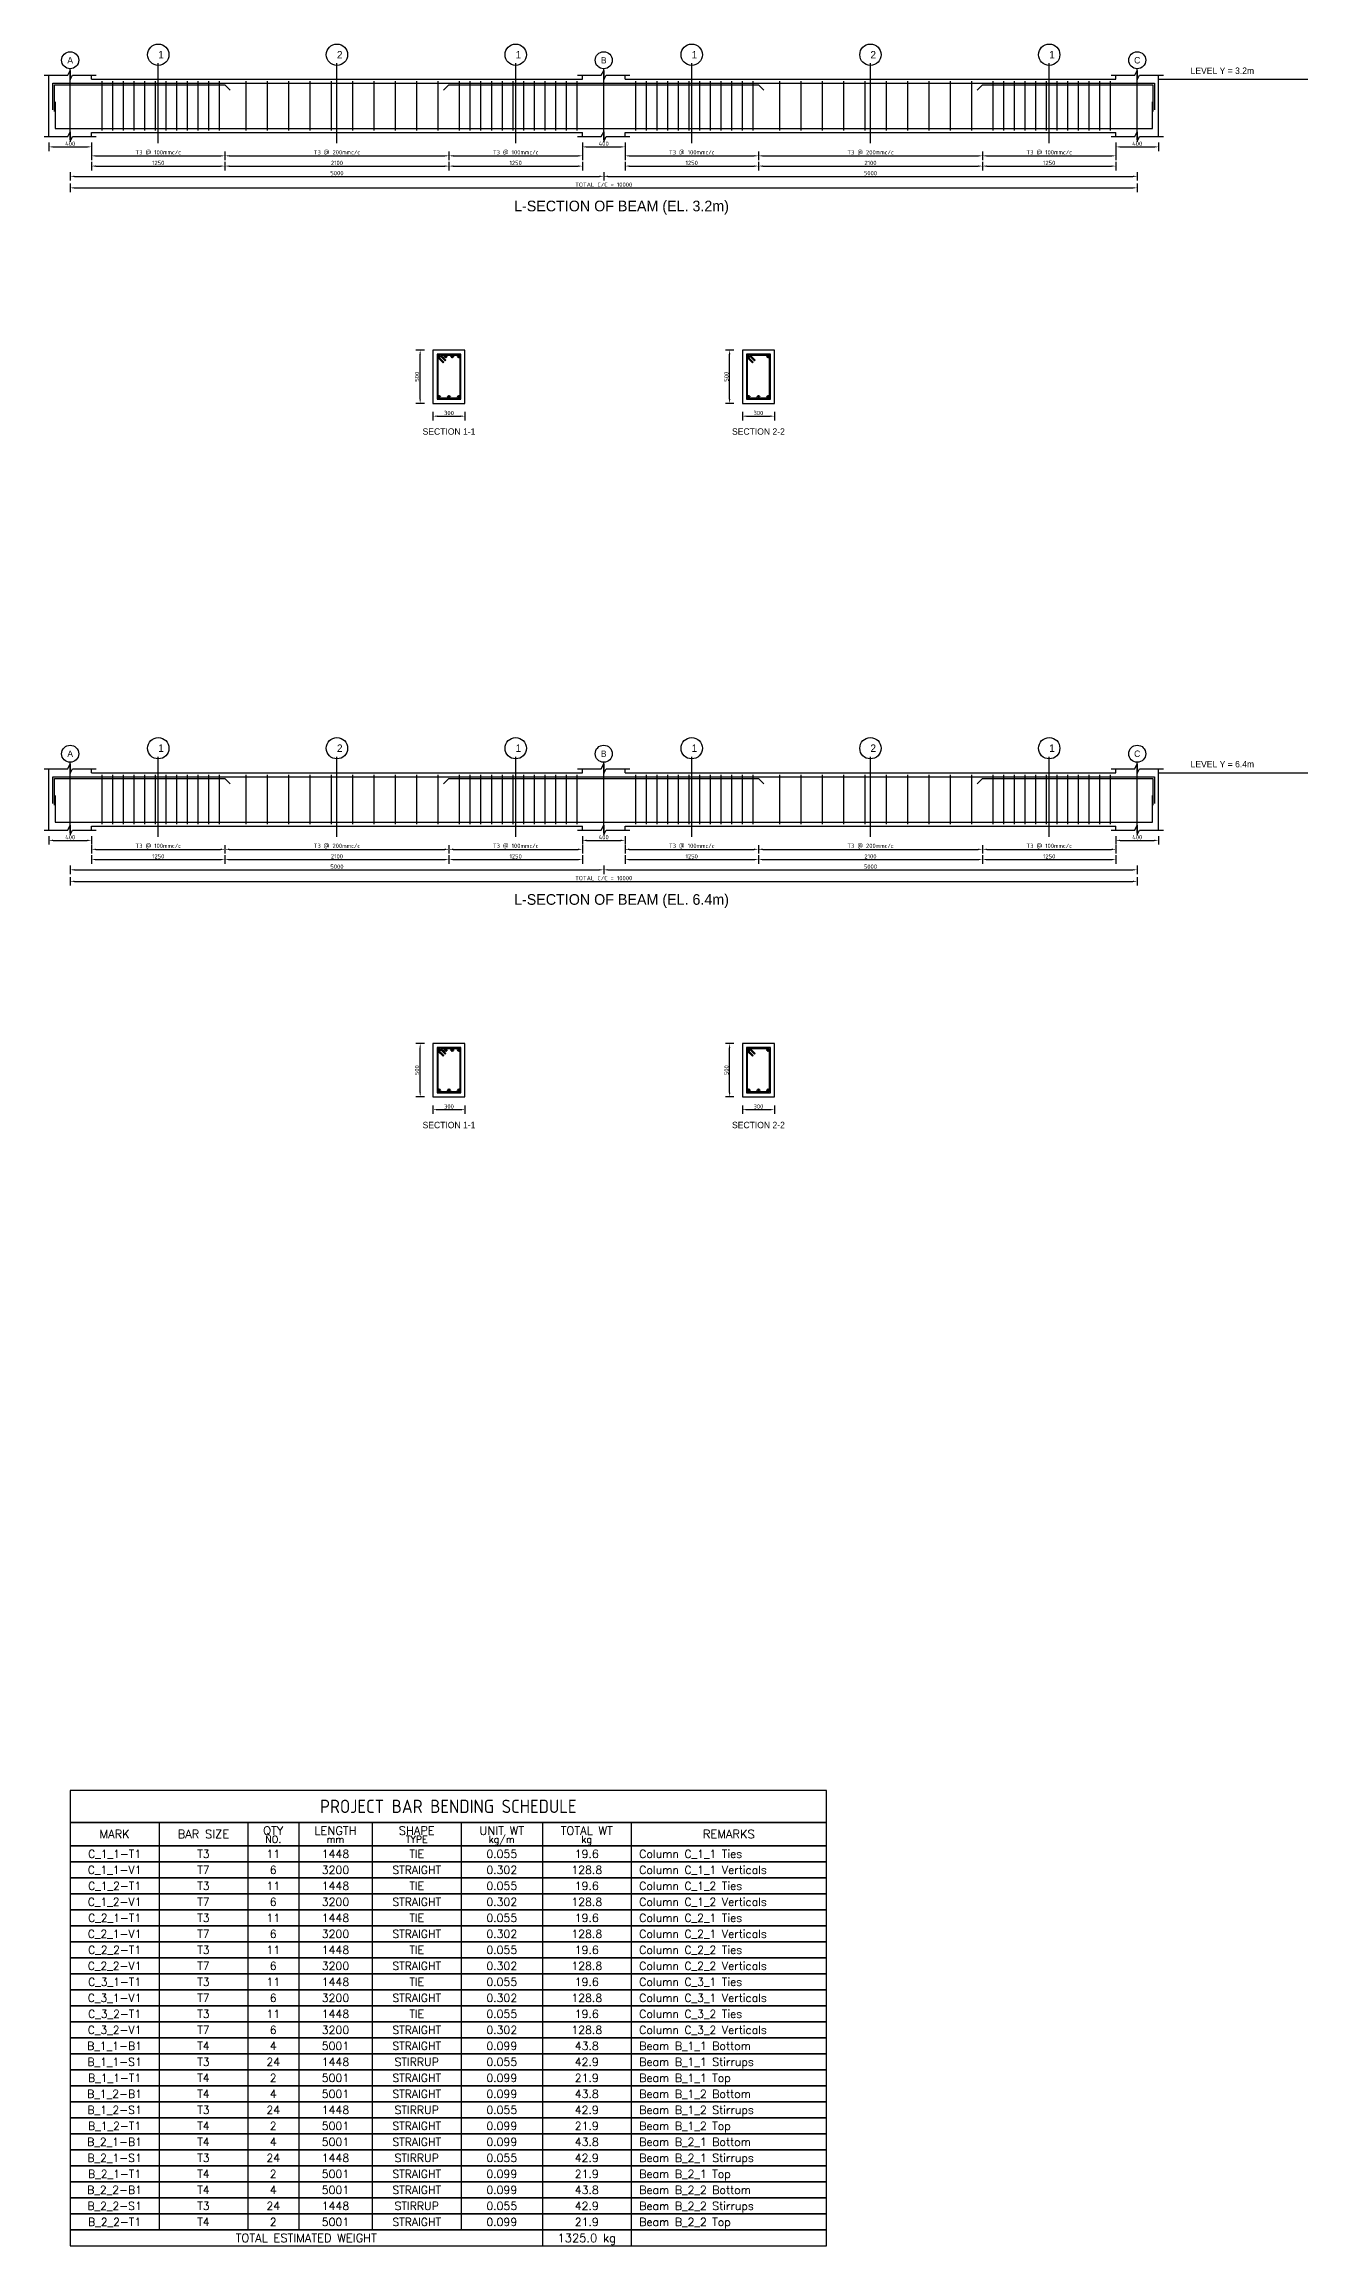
# Model space of a CAD drawing. Header units: metres. Extents: x -2840 to 24431, y -53356 to 1700.
# Drawn here: x -245 to 11600, y -53356 to -32717 of the extents above; entities that cross this region are included whole.
import ezdxf
from ezdxf.enums import TextEntityAlignment as Align

# ---------------------------------------------------------------- set-up
doc = ezdxf.new("R2010")
doc.units = ezdxf.units.M
for name, color, linetype in [('BEAM', 7, 'Continuous'), ('BREAK_LINE', 7, 'Continuous'), ('CEN', 132, 'Continuous'), ('COLUMN', 7, 'Continuous'), ('DIM_LINEAR', 3, 'Continuous'), ('REBAR', 2, 'Continuous'), ('SCHEDULE', 7, 'Continuous'), ('STIRRUP', 135, 'Continuous'), ('TEXT', 151, 'Continuous')]:
    doc.layers.add(name, color=color, linetype=linetype)
doc.layers.add('Rebar_hatch', color=2, linetype='Continuous', lineweight=50)
doc.styles.add('Dimension', font='isocp')
doc.styles.add('Schedule', font='romans')
doc.styles.add('Title', font='isocp')
doc.dimstyles.new('Linear', dxfattribs={"dimtxt": 40, "dimasz": 40, "dimexe": 40, "dimexo": 40, "dimgap": 10, "dimtad": 1, "dimdsep": 46, "dimtxsty": 'Dimension', "dimcen": 2.5, "dimclrd": 132, "dimclre": 132, "dimclrt": 151, "dimazin": 3, "dimtfac": 1, "dimtmove": 0, "dimatfit": 3, "dimfxl": 40, "dimfxlon": 1})

msp = doc.modelspace()

# ---------------------------------------------------------------- linework, layer by layer
at = {"layer": 'BEAM'}
for p, q in [((200, -33047), (4800, -33047)), ((5200, -33047), (9800, -33047)), ((200, -33547), (4800, -33547)), ((5200, -33547), (9800, -33547)), ((200, -39547), (4800, -39547)), ((5200, -39547), (9800, -39547)), ((200, -40047), (4800, -40047)), ((5200, -40047), (9800, -40047))]:
    msp.add_line(p, q, dxfattribs=at)
for points in [[(3400, -36085), (3700, -36085), (3700, -35585), (3400, -35585), (3400, -36085)], [(6300, -36085), (6600, -36085), (6600, -35585), (6300, -35585), (6300, -36085)], [(3400, -42585), (3700, -42585), (3700, -42085), (3400, -42085), (3400, -42585)], [(6300, -42585), (6600, -42585), (6600, -42085), (6300, -42085), (6300, -42585)]]:
    msp.add_lwpolyline(points, close=True, dxfattribs=at)
at = {"layer": 'BREAK_LINE'}
for points in [[(-245, -33009), (-22.5, -33009), (0, -32964), (0, -33054), (22.5, -33009), (245, -33009)], [(4755, -33009), (4977.5, -33009), (5000, -32964), (5000, -33054), (5022.5, -33009), (5245, -33009)], [(9755, -33009), (9977.5, -33009), (10000, -32964), (10000, -33054), (10022.5, -33009), (10245, -33009)], [(-245, -33585), (-22.5, -33585), (0, -33540), (0, -33630), (22.5, -33585), (245, -33585)], [(4755, -33585), (4977.5, -33585), (5000, -33540), (5000, -33630), (5022.5, -33585), (5245, -33585)], [(9755, -33585), (9977.5, -33585), (10000, -33540), (10000, -33630), (10022.5, -33585), (10245, -33585)], [(-245, -39509), (-22.5, -39509), (0, -39464), (0, -39554), (22.5, -39509), (245, -39509)], [(4755, -39509), (4977.5, -39509), (5000, -39464), (5000, -39554), (5022.5, -39509), (5245, -39509)], [(9755, -39509), (9977.5, -39509), (10000, -39464), (10000, -39554), (10022.5, -39509), (10245, -39509)], [(-245, -40085), (-22.5, -40085), (0, -40040), (0, -40130), (22.5, -40085), (245, -40085)], [(4755, -40085), (4977.5, -40085), (5000, -40040), (5000, -40130), (5022.5, -40085), (5245, -40085)], [(9755, -40085), (9977.5, -40085), (10000, -40040), (10000, -40130), (10022.5, -40085), (10245, -40085)]]:
    msp.add_lwpolyline(points, dxfattribs=at)
at = {"layer": 'CEN'}
for p, q in [((0, -33615), (0, -32949)), ((5000, -33615), (5000, -32949)), ((10000, -33615), (10000, -32949)), ((0, -40115), (0, -39449)), ((5000, -40115), (5000, -39449)), ((10000, -40115), (10000, -39449))]:
    msp.add_line(p, q, dxfattribs=at)
at = {"layer": 'COLUMN'}
for p, q in [((-200, -33585), (-200, -33009)), ((200, -33047), (200, -33009)), ((4800, -33047), (4800, -33009)), ((5200, -33047), (5200, -33009)), ((9800, -33047), (9800, -33009)), ((10200, -33585), (10200, -33009)), ((200, -33585), (200, -33547)), ((4800, -33585), (4800, -33547)), ((5200, -33585), (5200, -33547)), ((9800, -33585), (9800, -33547)), ((-200, -40085), (-200, -39509)), ((200, -39547), (200, -39509)), ((4800, -39547), (4800, -39509)), ((5200, -39547), (5200, -39509)), ((9800, -39547), (9800, -39509)), ((10200, -40085), (10200, -39509)), ((200, -40085), (200, -40047)), ((4800, -40085), (4800, -40047)), ((5200, -40085), (5200, -40047)), ((9800, -40085), (9800, -40047))]:
    msp.add_line(p, q, dxfattribs=at)
at = {"layer": 'DIM_LINEAR'}
for p, q in [((825, -33647), (825, -32897)), ((2500, -33647), (2500, -32897)), ((4175, -33647), (4175, -32897)), ((5825, -33647), (5825, -32897)), ((7500, -33647), (7500, -32897)), ((9175, -33647), (9175, -32897)), ((10200, -33047), (11600, -33047)), ((825, -40147), (825, -39397)), ((2500, -40147), (2500, -39397)), ((4175, -40147), (4175, -39397)), ((5825, -40147), (5825, -39397)), ((7500, -40147), (7500, -39397)), ((9175, -40147), (9175, -39397)), ((10200, -39547), (11600, -39547))]:
    msp.add_line(p, q, dxfattribs=at)
for centre, radius in [((0, -32869), 80), ((825, -32817), 100), ((2500, -32817), 100), ((4175, -32817), 100), ((5000, -32869), 80), ((5825, -32817), 100), ((7500, -32817), 100), ((9175, -32817), 100), ((10000, -32869), 80), ((0, -39369), 80), ((825, -39317), 100), ((2500, -39317), 100), ((4175, -39317), 100), ((5000, -39369), 80), ((5825, -39317), 100), ((7500, -39317), 100), ((9175, -39317), 100), ((10000, -39369), 80)]:
    msp.add_circle(centre, radius, dxfattribs=at)
at = {"layer": 'REBAR'}
for points in [[(-161.9, -33335.1), (-161.9, -33085.1), (10161.9, -33085.1), (10161.9, -33335.1)], [(-146.9, -33350.1), (-146.9, -33100.1), (1450, -33100.1), (1500, -33150.1)], [(3500, -33150.1), (3550, -33100.1), (6450, -33100.1), (6500, -33150.1)], [(8500, -33150.1), (8550, -33100.1), (10146.9, -33100.1), (10146.9, -33350.1)], [(-141.9, -33258.9), (-141.9, -33508.9), (10141.9, -33508.9), (10141.9, -33258.9)], [(-161.9, -39835.1), (-161.9, -39585.1), (10161.9, -39585.1), (10161.9, -39835.1)], [(-146.9, -39850.1), (-146.9, -39600.1), (1450, -39600.1), (1500, -39650.1)], [(3500, -39650.1), (3550, -39600.1), (6450, -39600.1), (6500, -39650.1)], [(8500, -39650.1), (8550, -39600.1), (10146.9, -39600.1), (10146.9, -39850.1)], [(-141.9, -39758.9), (-141.9, -40008.9), (10141.9, -40008.9), (10141.9, -39758.9)]]:
    msp.add_lwpolyline(points, dxfattribs=at)
at = {"layer": 'REBAR_HATCH'}
for centre in [(3458.1, -35643.1), (3519.367, -35643.1), (3580.633, -35643.1), (3641.9, -35643.1), (6358.1, -35643.1), (6541.9, -35643.1), (3458.1, -36026.9), (3550, -36026.9), (3641.9, -36026.9), (6358.1, -36026.9), (6450, -36026.9), (6541.9, -36026.9), (3458.1, -42143.1), (3519.367, -42143.1), (3580.633, -42143.1), (3641.9, -42143.1), (6358.1, -42143.1), (6541.9, -42143.1), (3458.1, -42526.9), (3550, -42526.9), (3641.9, -42526.9), (6358.1, -42526.9), (6450, -42526.9), (6541.9, -42526.9)]:
    msp.add_circle(centre, 10, dxfattribs=at)
at = {"layer": 'SCHEDULE'}
for p, q in [((832.5, -49385), (832.5, -49605.5)), ((1665, -49385), (1665, -49605.5)), ((2141.25, -49385), (2141.25, -49605.5)), ((2831.25, -49385), (2831.25, -49605.5)), ((3663.75, -49385), (3663.75, -49605.5)), ((4425, -49385), (4425, -49605.5)), ((5257.5, -49385), (5257.5, -49605.5)), ((832.5, -49605.5), (832.5, -49755.5)), ((1665, -49605.5), (1665, -49755.5)), ((2141.25, -49605.5), (2141.25, -49755.5)), ((2831.25, -49605.5), (2831.25, -49755.5)), ((3663.75, -49605.5), (3663.75, -49755.5)), ((4425, -49605.5), (4425, -49755.5)), ((5257.5, -49605.5), (5257.5, -49755.5)), ((832.5, -49755.5), (832.5, -49905.5)), ((832.5, -49905.5), (832.5, -50055.5)), ((1665, -49755.5), (1665, -49905.5)), ((1665, -49905.5), (1665, -50055.5)), ((2141.25, -49755.5), (2141.25, -49905.5)), ((2141.25, -49905.5), (2141.25, -50055.5)), ((2831.25, -49755.5), (2831.25, -49905.5)), ((2831.25, -49905.5), (2831.25, -50055.5)), ((3663.75, -49755.5), (3663.75, -49905.5)), ((3663.75, -49905.5), (3663.75, -50055.5)), ((4425, -49755.5), (4425, -49905.5)), ((4425, -49905.5), (4425, -50055.5)), ((5257.5, -49755.5), (5257.5, -49905.5)), ((5257.5, -49905.5), (5257.5, -50055.5)), ((832.5, -50055.5), (832.5, -50205.5)), ((1665, -50055.5), (1665, -50205.5)), ((2141.25, -50055.5), (2141.25, -50205.5)), ((2831.25, -50055.5), (2831.25, -50205.5)), ((3663.75, -50055.5), (3663.75, -50205.5)), ((4425, -50055.5), (4425, -50205.5)), ((5257.5, -50055.5), (5257.5, -50205.5)), ((832.5, -50205.5), (832.5, -50355.5)), ((832.5, -50355.5), (832.5, -50505.5)), ((1665, -50205.5), (1665, -50355.5)), ((1665, -50355.5), (1665, -50505.5)), ((2141.25, -50205.5), (2141.25, -50355.5)), ((2141.25, -50355.5), (2141.25, -50505.5)), ((2831.25, -50205.5), (2831.25, -50355.5)), ((2831.25, -50355.5), (2831.25, -50505.5)), ((3663.75, -50205.5), (3663.75, -50355.5)), ((3663.75, -50355.5), (3663.75, -50505.5)), ((4425, -50205.5), (4425, -50355.5)), ((4425, -50355.5), (4425, -50505.5)), ((5257.5, -50205.5), (5257.5, -50355.5)), ((5257.5, -50355.5), (5257.5, -50505.5)), ((832.5, -50505.5), (832.5, -50655.5)), ((1665, -50505.5), (1665, -50655.5)), ((2141.25, -50505.5), (2141.25, -50655.5)), ((2831.25, -50505.5), (2831.25, -50655.5)), ((3663.75, -50505.5), (3663.75, -50655.5)), ((4425, -50505.5), (4425, -50655.5)), ((5257.5, -50505.5), (5257.5, -50655.5)), ((832.5, -50655.5), (832.5, -50805.5)), ((1665, -50655.5), (1665, -50805.5)), ((2141.25, -50655.5), (2141.25, -50805.5)), ((2831.25, -50655.5), (2831.25, -50805.5)), ((3663.75, -50655.5), (3663.75, -50805.5)), ((4425, -50655.5), (4425, -50805.5)), ((5257.5, -50655.5), (5257.5, -50805.5)), ((832.5, -50805.5), (832.5, -50955.5)), ((832.5, -50955.5), (832.5, -51105.5)), ((1665, -50805.5), (1665, -50955.5)), ((1665, -50955.5), (1665, -51105.5)), ((2141.25, -50805.5), (2141.25, -50955.5)), ((2141.25, -50955.5), (2141.25, -51105.5)), ((2831.25, -50805.5), (2831.25, -50955.5)), ((2831.25, -50955.5), (2831.25, -51105.5)), ((3663.75, -50805.5), (3663.75, -50955.5)), ((3663.75, -50955.5), (3663.75, -51105.5)), ((4425, -50805.5), (4425, -50955.5)), ((4425, -50955.5), (4425, -51105.5)), ((5257.5, -50805.5), (5257.5, -50955.5)), ((5257.5, -50955.5), (5257.5, -51105.5)), ((832.5, -51105.5), (832.5, -51255.5)), ((1665, -51105.5), (1665, -51255.5)), ((2141.25, -51105.5), (2141.25, -51255.5)), ((2831.25, -51105.5), (2831.25, -51255.5)), ((3663.75, -51105.5), (3663.75, -51255.5)), ((4425, -51105.5), (4425, -51255.5)), ((5257.5, -51105.5), (5257.5, -51255.5)), ((832.5, -51255.5), (832.5, -51405.5)), ((1665, -51255.5), (1665, -51405.5)), ((2141.25, -51255.5), (2141.25, -51405.5)), ((2831.25, -51255.5), (2831.25, -51405.5)), ((3663.75, -51255.5), (3663.75, -51405.5)), ((4425, -51255.5), (4425, -51405.5)), ((5257.5, -51255.5), (5257.5, -51405.5)), ((832.5, -51405.5), (832.5, -51555.5)), ((832.5, -51555.5), (832.5, -51705.5)), ((1665, -51405.5), (1665, -51555.5)), ((1665, -51555.5), (1665, -51705.5)), ((2141.25, -51405.5), (2141.25, -51555.5)), ((2141.25, -51555.5), (2141.25, -51705.5)), ((2831.25, -51405.5), (2831.25, -51555.5)), ((2831.25, -51555.5), (2831.25, -51705.5)), ((3663.75, -51405.5), (3663.75, -51555.5)), ((3663.75, -51555.5), (3663.75, -51705.5)), ((4425, -51405.5), (4425, -51555.5)), ((4425, -51555.5), (4425, -51705.5)), ((5257.5, -51405.5), (5257.5, -51555.5)), ((5257.5, -51555.5), (5257.5, -51705.5)), ((832.5, -51705.5), (832.5, -51855.5)), ((1665, -51705.5), (1665, -51855.5)), ((2141.25, -51705.5), (2141.25, -51855.5)), ((2831.25, -51705.5), (2831.25, -51855.5)), ((3663.75, -51705.5), (3663.75, -51855.5)), ((4425, -51705.5), (4425, -51855.5)), ((5257.5, -51705.5), (5257.5, -51855.5)), ((832.5, -51855.5), (832.5, -52005.5)), ((832.5, -52005.5), (832.5, -52155.5)), ((1665, -51855.5), (1665, -52005.5)), ((1665, -52005.5), (1665, -52155.5)), ((2141.25, -51855.5), (2141.25, -52005.5)), ((2141.25, -52005.5), (2141.25, -52155.5)), ((2831.25, -51855.5), (2831.25, -52005.5)), ((2831.25, -52005.5), (2831.25, -52155.5)), ((3663.75, -51855.5), (3663.75, -52005.5)), ((3663.75, -52005.5), (3663.75, -52155.5)), ((4425, -51855.5), (4425, -52005.5)), ((4425, -52005.5), (4425, -52155.5)), ((5257.5, -51855.5), (5257.5, -52005.5)), ((5257.5, -52005.5), (5257.5, -52155.5)), ((832.5, -52155.5), (832.5, -52305.5)), ((1665, -52155.5), (1665, -52305.5)), ((2141.25, -52155.5), (2141.25, -52305.5)), ((2831.25, -52155.5), (2831.25, -52305.5)), ((3663.75, -52155.5), (3663.75, -52305.5)), ((4425, -52155.5), (4425, -52305.5)), ((5257.5, -52155.5), (5257.5, -52305.5)), ((832.5, -52305.5), (832.5, -52455.5)), ((1665, -52305.5), (1665, -52455.5)), ((2141.25, -52305.5), (2141.25, -52455.5)), ((2831.25, -52305.5), (2831.25, -52455.5)), ((3663.75, -52305.5), (3663.75, -52455.5)), ((4425, -52305.5), (4425, -52455.5)), ((5257.5, -52305.5), (5257.5, -52455.5)), ((832.5, -52455.5), (832.5, -52605.5)), ((832.5, -52605.5), (832.5, -52755.5)), ((1665, -52455.5), (1665, -52605.5)), ((1665, -52605.5), (1665, -52755.5)), ((2141.25, -52455.5), (2141.25, -52605.5)), ((2141.25, -52605.5), (2141.25, -52755.5)), ((2831.25, -52455.5), (2831.25, -52605.5)), ((2831.25, -52605.5), (2831.25, -52755.5)), ((3663.75, -52455.5), (3663.75, -52605.5)), ((3663.75, -52605.5), (3663.75, -52755.5)), ((4425, -52455.5), (4425, -52605.5)), ((4425, -52605.5), (4425, -52755.5)), ((5257.5, -52455.5), (5257.5, -52605.5)), ((5257.5, -52605.5), (5257.5, -52755.5)), ((832.5, -52755.5), (832.5, -52905.5)), ((1665, -52755.5), (1665, -52905.5)), ((2141.25, -52755.5), (2141.25, -52905.5)), ((2831.25, -52755.5), (2831.25, -52905.5)), ((3663.75, -52755.5), (3663.75, -52905.5)), ((4425, -52755.5), (4425, -52905.5)), ((5257.5, -52755.5), (5257.5, -52905.5)), ((832.5, -52905.5), (832.5, -53055.5)), ((1665, -52905.5), (1665, -53055.5)), ((2141.25, -52905.5), (2141.25, -53055.5)), ((2831.25, -52905.5), (2831.25, -53055.5)), ((3663.75, -52905.5), (3663.75, -53055.5)), ((4425, -52905.5), (4425, -53055.5)), ((5257.5, -52905.5), (5257.5, -53055.5)), ((832.5, -53055.5), (832.5, -53205.5)), ((1665, -53055.5), (1665, -53205.5)), ((2141.25, -53055.5), (2141.25, -53205.5)), ((2831.25, -53055.5), (2831.25, -53205.5)), ((3663.75, -53055.5), (3663.75, -53205.5)), ((4425, -53055.5), (4425, -53205.5)), ((4425, -53205.5), (4425, -53355.5)), ((5257.5, -53055.5), (5257.5, -53205.5)), ((5257.5, -53205.5), (5257.5, -53355.5))]:
    msp.add_line(p, q, dxfattribs=at)
for points in [[(0, -49385), (7087.5, -49385), (7087.5, -49085), (0, -49085), (0, -49385)], [(0, -49605.5), (7087.5, -49605.5), (7087.5, -49385), (0, -49385), (0, -49605.5)], [(0, -49755.5), (7087.5, -49755.5), (7087.5, -49605.5), (0, -49605.5), (0, -49755.5)], [(0, -49905.5), (7087.5, -49905.5), (7087.5, -49755.5), (0, -49755.5), (0, -49905.5)], [(0, -50055.5), (7087.5, -50055.5), (7087.5, -49905.5), (0, -49905.5), (0, -50055.5)], [(0, -50205.5), (7087.5, -50205.5), (7087.5, -50055.5), (0, -50055.5), (0, -50205.5)], [(0, -50355.5), (7087.5, -50355.5), (7087.5, -50205.5), (0, -50205.5), (0, -50355.5)], [(0, -50505.5), (7087.5, -50505.5), (7087.5, -50355.5), (0, -50355.5), (0, -50505.5)], [(0, -50655.5), (7087.5, -50655.5), (7087.5, -50505.5), (0, -50505.5), (0, -50655.5)], [(0, -50805.5), (7087.5, -50805.5), (7087.5, -50655.5), (0, -50655.5), (0, -50805.5)], [(0, -50955.5), (7087.5, -50955.5), (7087.5, -50805.5), (0, -50805.5), (0, -50955.5)], [(0, -51105.5), (7087.5, -51105.5), (7087.5, -50955.5), (0, -50955.5), (0, -51105.5)], [(0, -51255.5), (7087.5, -51255.5), (7087.5, -51105.5), (0, -51105.5), (0, -51255.5)], [(0, -51405.5), (7087.5, -51405.5), (7087.5, -51255.5), (0, -51255.5), (0, -51405.5)], [(0, -51555.5), (7087.5, -51555.5), (7087.5, -51405.5), (0, -51405.5), (0, -51555.5)], [(0, -51705.5), (7087.5, -51705.5), (7087.5, -51555.5), (0, -51555.5), (0, -51705.5)], [(0, -51855.5), (7087.5, -51855.5), (7087.5, -51705.5), (0, -51705.5), (0, -51855.5)], [(0, -52005.5), (7087.5, -52005.5), (7087.5, -51855.5), (0, -51855.5), (0, -52005.5)], [(0, -52155.5), (7087.5, -52155.5), (7087.5, -52005.5), (0, -52005.5), (0, -52155.5)], [(0, -52305.5), (7087.5, -52305.5), (7087.5, -52155.5), (0, -52155.5), (0, -52305.5)], [(0, -52455.5), (7087.5, -52455.5), (7087.5, -52305.5), (0, -52305.5), (0, -52455.5)], [(0, -52605.5), (7087.5, -52605.5), (7087.5, -52455.5), (0, -52455.5), (0, -52605.5)], [(0, -52755.5), (7087.5, -52755.5), (7087.5, -52605.5), (0, -52605.5), (0, -52755.5)], [(0, -52905.5), (7087.5, -52905.5), (7087.5, -52755.5), (0, -52755.5), (0, -52905.5)], [(0, -53055.5), (7087.5, -53055.5), (7087.5, -52905.5), (0, -52905.5), (0, -53055.5)], [(0, -53205.5), (7087.5, -53205.5), (7087.5, -53055.5), (0, -53055.5), (0, -53205.5)], [(0, -53355.5), (7087.5, -53355.5), (7087.5, -53205.5), (0, -53205.5), (0, -53355.5)]]:
    msp.add_lwpolyline(points, close=True, dxfattribs=at)
at = {"layer": 'STIRRUP'}
for p, q in [((300, -33527.95), (300, -33066.05)), ((400, -33527.95), (400, -33066.05)), ((500, -33527.95), (500, -33066.05)), ((600, -33527.95), (600, -33066.05)), ((700, -33527.95), (700, -33066.05)), ((800, -33527.95), (800, -33066.05)), ((900, -33527.95), (900, -33066.05)), ((1000, -33527.95), (1000, -33066.05)), ((1100, -33527.95), (1100, -33066.05)), ((1200, -33527.95), (1200, -33066.05)), ((1300, -33527.95), (1300, -33066.05)), ((1400, -33527.95), (1400, -33066.05)), ((1650, -33527.95), (1650, -33066.05)), ((1850, -33527.95), (1850, -33066.05)), ((2050, -33527.95), (2050, -33066.05)), ((2250, -33527.95), (2250, -33066.05)), ((2450, -33527.95), (2450, -33066.05)), ((2650, -33527.95), (2650, -33066.05)), ((2850, -33527.95), (2850, -33066.05)), ((3050, -33527.95), (3050, -33066.05)), ((3250, -33527.95), (3250, -33066.05)), ((3450, -33527.95), (3450, -33066.05)), ((3650, -33527.95), (3650, -33066.05)), ((3750, -33527.95), (3750, -33066.05)), ((3850, -33527.95), (3850, -33066.05)), ((3950, -33527.95), (3950, -33066.05)), ((4050, -33527.95), (4050, -33066.05)), ((4150, -33527.95), (4150, -33066.05)), ((4250, -33527.95), (4250, -33066.05)), ((4350, -33527.95), (4350, -33066.05)), ((4450, -33527.95), (4450, -33066.05)), ((4550, -33527.95), (4550, -33066.05)), ((4650, -33527.95), (4650, -33066.05)), ((4750, -33527.95), (4750, -33066.05)), ((5300, -33527.95), (5300, -33066.05)), ((5400, -33527.95), (5400, -33066.05)), ((5500, -33527.95), (5500, -33066.05)), ((5600, -33527.95), (5600, -33066.05)), ((5700, -33527.95), (5700, -33066.05)), ((5800, -33527.95), (5800, -33066.05)), ((5900, -33527.95), (5900, -33066.05)), ((6000, -33527.95), (6000, -33066.05)), ((6100, -33527.95), (6100, -33066.05)), ((6200, -33527.95), (6200, -33066.05)), ((6300, -33527.95), (6300, -33066.05)), ((6400, -33527.95), (6400, -33066.05)), ((6650, -33527.95), (6650, -33066.05)), ((6850, -33527.95), (6850, -33066.05)), ((7050, -33527.95), (7050, -33066.05)), ((7250, -33527.95), (7250, -33066.05)), ((7450, -33527.95), (7450, -33066.05)), ((7650, -33527.95), (7650, -33066.05)), ((7850, -33527.95), (7850, -33066.05)), ((8050, -33527.95), (8050, -33066.05)), ((8250, -33527.95), (8250, -33066.05)), ((8450, -33527.95), (8450, -33066.05)), ((8650, -33527.95), (8650, -33066.05)), ((8750, -33527.95), (8750, -33066.05)), ((8850, -33527.95), (8850, -33066.05)), ((8950, -33527.95), (8950, -33066.05)), ((9050, -33527.95), (9050, -33066.05)), ((9150, -33527.95), (9150, -33066.05)), ((9250, -33527.95), (9250, -33066.05)), ((9350, -33527.95), (9350, -33066.05)), ((9450, -33527.95), (9450, -33066.05)), ((9550, -33527.95), (9550, -33066.05)), ((9650, -33527.95), (9650, -33066.05)), ((9750, -33527.95), (9750, -33066.05)), ((300, -40027.95), (300, -39566.05)), ((400, -40027.95), (400, -39566.05)), ((500, -40027.95), (500, -39566.05)), ((600, -40027.95), (600, -39566.05)), ((700, -40027.95), (700, -39566.05)), ((800, -40027.95), (800, -39566.05)), ((900, -40027.95), (900, -39566.05)), ((1000, -40027.95), (1000, -39566.05)), ((1100, -40027.95), (1100, -39566.05)), ((1200, -40027.95), (1200, -39566.05)), ((1300, -40027.95), (1300, -39566.05)), ((1400, -40027.95), (1400, -39566.05)), ((1650, -40027.95), (1650, -39566.05)), ((1850, -40027.95), (1850, -39566.05)), ((2050, -40027.95), (2050, -39566.05)), ((2250, -40027.95), (2250, -39566.05)), ((2450, -40027.95), (2450, -39566.05)), ((2650, -40027.95), (2650, -39566.05)), ((2850, -40027.95), (2850, -39566.05)), ((3050, -40027.95), (3050, -39566.05)), ((3250, -40027.95), (3250, -39566.05)), ((3450, -40027.95), (3450, -39566.05)), ((3650, -40027.95), (3650, -39566.05)), ((3750, -40027.95), (3750, -39566.05)), ((3850, -40027.95), (3850, -39566.05)), ((3950, -40027.95), (3950, -39566.05)), ((4050, -40027.95), (4050, -39566.05)), ((4150, -40027.95), (4150, -39566.05)), ((4250, -40027.95), (4250, -39566.05)), ((4350, -40027.95), (4350, -39566.05)), ((4450, -40027.95), (4450, -39566.05)), ((4550, -40027.95), (4550, -39566.05)), ((4650, -40027.95), (4650, -39566.05)), ((4750, -40027.95), (4750, -39566.05)), ((5300, -40027.95), (5300, -39566.05)), ((5400, -40027.95), (5400, -39566.05)), ((5500, -40027.95), (5500, -39566.05)), ((5600, -40027.95), (5600, -39566.05)), ((5700, -40027.95), (5700, -39566.05)), ((5800, -40027.95), (5800, -39566.05)), ((5900, -40027.95), (5900, -39566.05)), ((6000, -40027.95), (6000, -39566.05)), ((6100, -40027.95), (6100, -39566.05)), ((6200, -40027.95), (6200, -39566.05)), ((6300, -40027.95), (6300, -39566.05)), ((6400, -40027.95), (6400, -39566.05)), ((6650, -40027.95), (6650, -39566.05)), ((6850, -40027.95), (6850, -39566.05)), ((7050, -40027.95), (7050, -39566.05)), ((7250, -40027.95), (7250, -39566.05)), ((7450, -40027.95), (7450, -39566.05)), ((7650, -40027.95), (7650, -39566.05)), ((7850, -40027.95), (7850, -39566.05)), ((8050, -40027.95), (8050, -39566.05)), ((8250, -40027.95), (8250, -39566.05)), ((8450, -40027.95), (8450, -39566.05)), ((8650, -40027.95), (8650, -39566.05)), ((8750, -40027.95), (8750, -39566.05)), ((8850, -40027.95), (8850, -39566.05)), ((8950, -40027.95), (8950, -39566.05)), ((9050, -40027.95), (9050, -39566.05)), ((9150, -40027.95), (9150, -39566.05)), ((9250, -40027.95), (9250, -39566.05)), ((9350, -40027.95), (9350, -39566.05)), ((9450, -40027.95), (9450, -39566.05)), ((9550, -40027.95), (9550, -39566.05)), ((9650, -40027.95), (9650, -39566.05)), ((9750, -40027.95), (9750, -39566.05))]:
    msp.add_line(p, q, dxfattribs=at)
for points in [[(3438.1, -36046.9), (3661.9, -36046.9), (3661.9, -35623.1), (3438.1, -35623.1), (3438.1, -36046.9)], [(3473.756, -35633.1), (3651.9, -35633.1), (3651.9, -36036.9), (3448.1, -36036.9), (3448.1, -35658.756), (3494.062, -35704.718), (3501.133, -35697.647), (3448.1, -35644.614), (3458.634, -35648.899), (3460.92, -35647.734), (3462.734, -35645.92), (3463.899, -35643.634), (3459.614, -35633.1), (3512.647, -35686.133), (3519.718, -35679.062), (3473.756, -35633.1)], [(6338.1, -36046.9), (6561.9, -36046.9), (6561.9, -35623.1), (6338.1, -35623.1), (6338.1, -36046.9)], [(6373.756, -35633.1), (6551.9, -35633.1), (6551.9, -36036.9), (6348.1, -36036.9), (6348.1, -35658.756), (6394.062, -35704.718), (6401.133, -35697.647), (6348.1, -35644.614), (6358.634, -35648.899), (6360.92, -35647.734), (6362.734, -35645.92), (6363.899, -35643.634), (6359.614, -35633.1), (6412.647, -35686.133), (6419.718, -35679.062), (6373.756, -35633.1)], [(3438.1, -42546.9), (3661.9, -42546.9), (3661.9, -42123.1), (3438.1, -42123.1), (3438.1, -42546.9)], [(3473.756, -42133.1), (3651.9, -42133.1), (3651.9, -42536.9), (3448.1, -42536.9), (3448.1, -42158.756), (3494.062, -42204.718), (3501.133, -42197.647), (3448.1, -42144.614), (3458.634, -42148.899), (3460.92, -42147.734), (3462.734, -42145.92), (3463.899, -42143.634), (3459.614, -42133.1), (3512.647, -42186.133), (3519.718, -42179.062), (3473.756, -42133.1)], [(6338.1, -42546.9), (6561.9, -42546.9), (6561.9, -42123.1), (6338.1, -42123.1), (6338.1, -42546.9)], [(6373.756, -42133.1), (6551.9, -42133.1), (6551.9, -42536.9), (6348.1, -42536.9), (6348.1, -42158.756), (6394.062, -42204.718), (6401.133, -42197.647), (6348.1, -42144.614), (6358.634, -42148.899), (6360.92, -42147.734), (6362.734, -42145.92), (6363.899, -42143.634), (6359.614, -42133.1), (6412.647, -42186.133), (6419.718, -42179.062), (6373.756, -42133.1)]]:
    msp.add_lwpolyline(points, close=True, dxfattribs=at)

# ---------------------------------------------------------------- texts
at = {"layer": 'DIM_LINEAR'}
for s, p in [('1', (825, -32852)), ('2', (2500, -32852)), ('1', (4175, -32852)), ('1', (5825, -32852)), ('2', (7500, -32852)), ('1', (9175, -32852)), ('1', (825, -39352)), ('2', (2500, -39352)), ('1', (4175, -39352)), ('1', (5825, -39352)), ('2', (7500, -39352)), ('1', (9175, -39352))]:
    msp.add_text(s, height=70, dxfattribs=at).set_placement(p)
at = {"layer": 'SCHEDULE'}
for s, height, style, p in [('PROJECT BAR BENDING SCHEDULE', 125, 'Title', (3543.75, -49235)), ('MARK', 78.75, 'Schedule', (416.25, -49495.25)), ('BAR SIZE', 78.75, 'Schedule', (1248.75, -49495.25)), ('QTY', 78.75, 'Schedule', (1903.125, -49462.175)), ('NO.', 64.575, 'Schedule', (1903.125, -49543.76)), ('LENGTH', 78.75, 'Schedule', (2486.25, -49462.175)), ('SHAPE', 78.75, 'Schedule', (3247.5, -49462.175)), ('TYPE', 64.575, 'Schedule', (3247.5, -49543.76)), ('UNIT WT', 78.75, 'Schedule', (4044.375, -49462.175)), ('kg/m', 64.575, 'Schedule', (4044.375, -49543.76)), ('TOTAL WT', 78.75, 'Schedule', (4841.25, -49462.175)), ('kg', 64.575, 'Schedule', (4841.25, -49543.76)), ('REMARKS', 78.75, 'Schedule', (6172.5, -49495.25)), ('C_1_1-T1', 75, 'Schedule', (416.25, -49680.5)), ('T3', 75, 'Schedule', (1248.75, -49680.5)), ('11', 75, 'Schedule', (1903.125, -49680.5)), ('1448', 75, 'Schedule', (2486.25, -49680.5)), ('mm', 64.575, 'Schedule', (2486.25, -49543.76)), ('TIE', 75, 'Schedule', (3247.5, -49680.5)), ('0.055', 75, 'Schedule', (4044.375, -49680.5)), ('19.6', 75, 'Schedule', (4841.25, -49680.5)), ('C_1_1-V1', 75, 'Schedule', (416.25, -49830.5)), ('C_1_2-T1', 75, 'Schedule', (416.25, -49980.5)), ('T7', 75, 'Schedule', (1248.75, -49830.5)), ('T3', 75, 'Schedule', (1248.75, -49980.5)), ('11', 75, 'Schedule', (1903.125, -49980.5)), ('6', 75, 'Schedule', (1903.125, -49830.5)), ('3200', 75, 'Schedule', (2486.25, -49830.5)), ('1448', 75, 'Schedule', (2486.25, -49980.5)), ('STRAIGHT', 75, 'Schedule', (3247.5, -49830.5)), ('TIE', 75, 'Schedule', (3247.5, -49980.5)), ('0.302', 75, 'Schedule', (4044.375, -49830.5)), ('0.055', 75, 'Schedule', (4044.375, -49980.5)), ('128.8', 75, 'Schedule', (4841.25, -49830.5)), ('19.6', 75, 'Schedule', (4841.25, -49980.5)), ('C_1_2-V1', 75, 'Schedule', (416.25, -50130.5)), ('T7', 75, 'Schedule', (1248.75, -50130.5)), ('6', 75, 'Schedule', (1903.125, -50130.5)), ('3200', 75, 'Schedule', (2486.25, -50130.5)), ('STRAIGHT', 75, 'Schedule', (3247.5, -50130.5)), ('0.302', 75, 'Schedule', (4044.375, -50130.5)), ('128.8', 75, 'Schedule', (4841.25, -50130.5)), ('C_2_1-T1', 75, 'Schedule', (416.25, -50280.5)), ('T3', 75, 'Schedule', (1248.75, -50280.5)), ('11', 75, 'Schedule', (1903.125, -50280.5)), ('1448', 75, 'Schedule', (2486.25, -50280.5)), ('TIE', 75, 'Schedule', (3247.5, -50280.5)), ('0.055', 75, 'Schedule', (4044.375, -50280.5)), ('19.6', 75, 'Schedule', (4841.25, -50280.5)), ('C_2_1-V1', 75, 'Schedule', (416.25, -50430.5)), ('C_2_2-T1', 75, 'Schedule', (416.25, -50580.5)), ('T7', 75, 'Schedule', (1248.75, -50430.5)), ('T3', 75, 'Schedule', (1248.75, -50580.5)), ('11', 75, 'Schedule', (1903.125, -50580.5)), ('6', 75, 'Schedule', (1903.125, -50430.5)), ('3200', 75, 'Schedule', (2486.25, -50430.5)), ('1448', 75, 'Schedule', (2486.25, -50580.5)), ('STRAIGHT', 75, 'Schedule', (3247.5, -50430.5)), ('TIE', 75, 'Schedule', (3247.5, -50580.5)), ('0.302', 75, 'Schedule', (4044.375, -50430.5)), ('0.055', 75, 'Schedule', (4044.375, -50580.5)), ('128.8', 75, 'Schedule', (4841.25, -50430.5)), ('19.6', 75, 'Schedule', (4841.25, -50580.5)), ('C_2_2-V1', 75, 'Schedule', (416.25, -50730.5)), ('T7', 75, 'Schedule', (1248.75, -50730.5)), ('6', 75, 'Schedule', (1903.125, -50730.5)), ('3200', 75, 'Schedule', (2486.25, -50730.5)), ('STRAIGHT', 75, 'Schedule', (3247.5, -50730.5)), ('0.302', 75, 'Schedule', (4044.375, -50730.5)), ('128.8', 75, 'Schedule', (4841.25, -50730.5)), ('C_3_1-T1', 75, 'Schedule', (416.25, -50880.5)), ('T3', 75, 'Schedule', (1248.75, -50880.5)), ('11', 75, 'Schedule', (1903.125, -50880.5)), ('1448', 75, 'Schedule', (2486.25, -50880.5)), ('TIE', 75, 'Schedule', (3247.5, -50880.5)), ('0.055', 75, 'Schedule', (4044.375, -50880.5)), ('19.6', 75, 'Schedule', (4841.25, -50880.5)), ('C_3_1-V1', 75, 'Schedule', (416.25, -51030.5)), ('C_3_2-T1', 75, 'Schedule', (416.25, -51180.5)), ('T7', 75, 'Schedule', (1248.75, -51030.5)), ('T3', 75, 'Schedule', (1248.75, -51180.5)), ('11', 75, 'Schedule', (1903.125, -51180.5)), ('6', 75, 'Schedule', (1903.125, -51030.5)), ('3200', 75, 'Schedule', (2486.25, -51030.5)), ('1448', 75, 'Schedule', (2486.25, -51180.5)), ('STRAIGHT', 75, 'Schedule', (3247.5, -51030.5)), ('TIE', 75, 'Schedule', (3247.5, -51180.5)), ('0.302', 75, 'Schedule', (4044.375, -51030.5)), ('0.055', 75, 'Schedule', (4044.375, -51180.5)), ('128.8', 75, 'Schedule', (4841.25, -51030.5)), ('19.6', 75, 'Schedule', (4841.25, -51180.5)), ('C_3_2-V1', 75, 'Schedule', (416.25, -51330.5)), ('T7', 75, 'Schedule', (1248.75, -51330.5)), ('6', 75, 'Schedule', (1903.125, -51330.5)), ('3200', 75, 'Schedule', (2486.25, -51330.5)), ('STRAIGHT', 75, 'Schedule', (3247.5, -51330.5)), ('0.302', 75, 'Schedule', (4044.375, -51330.5)), ('128.8', 75, 'Schedule', (4841.25, -51330.5)), ('B_1_1-B1', 75, 'Schedule', (416.25, -51480.5)), ('B_1_1-S1', 75, 'Schedule', (416.25, -51630.5)), ('T4', 75, 'Schedule', (1248.75, -51480.5)), ('T3', 75, 'Schedule', (1248.75, -51630.5)), ('24', 75, 'Schedule', (1903.125, -51630.5)), ('4', 75, 'Schedule', (1903.125, -51480.5)), ('5001', 75, 'Schedule', (2486.25, -51480.5)), ('1448', 75, 'Schedule', (2486.25, -51630.5)), ('STRAIGHT', 75, 'Schedule', (3247.5, -51480.5)), ('STIRRUP', 75, 'Schedule', (3247.5, -51630.5)), ('0.099', 75, 'Schedule', (4044.375, -51480.5)), ('0.055', 75, 'Schedule', (4044.375, -51630.5)), ('43.8', 75, 'Schedule', (4841.25, -51480.5)), ('42.9', 75, 'Schedule', (4841.25, -51630.5)), ('B_1_1-T1', 75, 'Schedule', (416.25, -51780.5)), ('T4', 75, 'Schedule', (1248.75, -51780.5)), ('2', 75, 'Schedule', (1903.125, -51780.5)), ('5001', 75, 'Schedule', (2486.25, -51780.5)), ('STRAIGHT', 75, 'Schedule', (3247.5, -51780.5)), ('0.099', 75, 'Schedule', (4044.375, -51780.5)), ('21.9', 75, 'Schedule', (4841.25, -51780.5)), ('B_1_2-B1', 75, 'Schedule', (416.25, -51930.5)), ('T4', 75, 'Schedule', (1248.75, -51930.5)), ('4', 75, 'Schedule', (1903.125, -51930.5)), ('5001', 75, 'Schedule', (2486.25, -51930.5)), ('STRAIGHT', 75, 'Schedule', (3247.5, -51930.5)), ('0.099', 75, 'Schedule', (4044.375, -51930.5)), ('43.8', 75, 'Schedule', (4841.25, -51930.5)), ('B_1_2-S1', 75, 'Schedule', (416.25, -52080.5)), ('B_1_2-T1', 75, 'Schedule', (416.25, -52230.5)), ('T3', 75, 'Schedule', (1248.75, -52080.5)), ('T4', 75, 'Schedule', (1248.75, -52230.5)), ('24', 75, 'Schedule', (1903.125, -52080.5)), ('2', 75, 'Schedule', (1903.125, -52230.5)), ('5001', 75, 'Schedule', (2486.25, -52230.5)), ('1448', 75, 'Schedule', (2486.25, -52080.5)), ('STRAIGHT', 75, 'Schedule', (3247.5, -52230.5)), ('STIRRUP', 75, 'Schedule', (3247.5, -52080.5)), ('0.055', 75, 'Schedule', (4044.375, -52080.5)), ('0.099', 75, 'Schedule', (4044.375, -52230.5)), ('42.9', 75, 'Schedule', (4841.25, -52080.5)), ('21.9', 75, 'Schedule', (4841.25, -52230.5)), ('B_2_1-B1', 75, 'Schedule', (416.25, -52380.5)), ('T4', 75, 'Schedule', (1248.75, -52380.5)), ('4', 75, 'Schedule', (1903.125, -52380.5)), ('5001', 75, 'Schedule', (2486.25, -52380.5)), ('STRAIGHT', 75, 'Schedule', (3247.5, -52380.5)), ('0.099', 75, 'Schedule', (4044.375, -52380.5)), ('43.8', 75, 'Schedule', (4841.25, -52380.5)), ('B_2_1-S1', 75, 'Schedule', (416.25, -52530.5)), ('T3', 75, 'Schedule', (1248.75, -52530.5)), ('24', 75, 'Schedule', (1903.125, -52530.5)), ('1448', 75, 'Schedule', (2486.25, -52530.5)), ('STIRRUP', 75, 'Schedule', (3247.5, -52530.5)), ('0.055', 75, 'Schedule', (4044.375, -52530.5)), ('42.9', 75, 'Schedule', (4841.25, -52530.5)), ('B_2_2-B1', 75, 'Schedule', (416.25, -52830.5)), ('B_2_1-T1', 75, 'Schedule', (416.25, -52680.5)), ('T4', 75, 'Schedule', (1248.75, -52680.5)), ('T4', 75, 'Schedule', (1248.75, -52830.5)), ('2', 75, 'Schedule', (1903.125, -52680.5)), ('4', 75, 'Schedule', (1903.125, -52830.5)), ('5001', 75, 'Schedule', (2486.25, -52680.5)), ('5001', 75, 'Schedule', (2486.25, -52830.5)), ('STRAIGHT', 75, 'Schedule', (3247.5, -52680.5)), ('STRAIGHT', 75, 'Schedule', (3247.5, -52830.5)), ('0.099', 75, 'Schedule', (4044.375, -52680.5)), ('0.099', 75, 'Schedule', (4044.375, -52830.5)), ('21.9', 75, 'Schedule', (4841.25, -52680.5)), ('43.8', 75, 'Schedule', (4841.25, -52830.5)), ('B_2_2-S1', 75, 'Schedule', (416.25, -52980.5)), ('T3', 75, 'Schedule', (1248.75, -52980.5)), ('24', 75, 'Schedule', (1903.125, -52980.5)), ('1448', 75, 'Schedule', (2486.25, -52980.5)), ('STIRRUP', 75, 'Schedule', (3247.5, -52980.5)), ('0.055', 75, 'Schedule', (4044.375, -52980.5)), ('42.9', 75, 'Schedule', (4841.25, -52980.5)), ('B_2_2-T1', 75, 'Schedule', (416.25, -53130.5)), ('T4', 75, 'Schedule', (1248.75, -53130.5)), ('TOTAL ESTIMATED WEIGHT', 78.75, 'Schedule', (2212.5, -53280.5)), ('2', 75, 'Schedule', (1903.125, -53130.5)), ('5001', 75, 'Schedule', (2486.25, -53130.5)), ('STRAIGHT', 75, 'Schedule', (3247.5, -53130.5)), ('0.099', 75, 'Schedule', (4044.375, -53130.5)), ('1325.0 kg', 78.75, 'Schedule', (4841.25, -53280.5)), ('21.9', 75, 'Schedule', (4841.25, -53130.5))]:
    msp.add_text(s, height=height, dxfattribs=dict(at, style=style)).set_placement(p, align=Align.MIDDLE_CENTER)
at = {"layer": 'SCHEDULE', "style": 'Schedule'}
for s, p in [('Column C_1_1 Ties', (5332.5, -49680.5)), ('Column C_1_1 Verticals', (5332.5, -49830.5)), ('Column C_1_2 Ties', (5332.5, -49980.5)), ('Column C_1_2 Verticals', (5332.5, -50130.5)), ('Column C_2_1 Ties', (5332.5, -50280.5)), ('Column C_2_1 Verticals', (5332.5, -50430.5)), ('Column C_2_2 Ties', (5332.5, -50580.5)), ('Column C_2_2 Verticals', (5332.5, -50730.5)), ('Column C_3_1 Ties', (5332.5, -50880.5)), ('Column C_3_1 Verticals', (5332.5, -51030.5)), ('Column C_3_2 Ties', (5332.5, -51180.5)), ('Column C_3_2 Verticals', (5332.5, -51330.5)), ('Beam B_1_1 Bottom', (5332.5, -51480.5)), ('Beam B_1_1 Stirrups', (5332.5, -51630.5)), ('Beam B_1_1 Top', (5332.5, -51780.5)), ('Beam B_1_2 Bottom', (5332.5, -51930.5)), ('Beam B_1_2 Stirrups', (5332.5, -52080.5)), ('Beam B_1_2 Top', (5332.5, -52230.5)), ('Beam B_2_1 Bottom', (5332.5, -52380.5)), ('Beam B_2_1 Stirrups', (5332.5, -52530.5)), ('Beam B_2_1 Top', (5332.5, -52680.5)), ('Beam B_2_2 Bottom', (5332.5, -52830.5)), ('Beam B_2_2 Stirrups', (5332.5, -52980.5)), ('Beam B_2_2 Top', (5332.5, -53130.5))]:
    msp.add_text(s, height=75, dxfattribs=at).set_placement(p, align=Align.MIDDLE_LEFT)
at = {"layer": 'TEXT'}
for s, p in [('A', (0, -32869)), ('B', (5000, -32869)), ('C', (10000, -32869)), ('SECTION 1-1', (3550, -36349)), ('SECTION 2-2', (6450, -36349)), ('A', (0, -39369)), ('B', (5000, -39369)), ('C', (10000, -39369)), ('SECTION 1-1', (3550, -42849)), ('SECTION 2-2', (6450, -42849))]:
    msp.add_text(s, height=60, dxfattribs=at).set_placement(p, align=Align.MIDDLE_CENTER)
for s, p in [('LEVEL Y = 3.2m', (10500, -32997)), ('LEVEL Y = 6.4m', (10500, -39497))]:
    msp.add_text(s, height=60, dxfattribs=at).set_placement(p)
at = {"layer": 'TEXT', "char_height": 100, "width": 25000, "attachment_point": 1}
for s, insert in [('L-SECTION OF BEAM (EL. 3.2m)', (4160, -34185)), ('L-SECTION OF BEAM (EL. 6.4m)', (4160, -40685))]:
    msp.add_mtext(s, dxfattribs=dict(at, insert=insert))

# ---------------------------------------------------------------- dimensions: what is measured, and where the dimension line sits
at = {"layer": 'DIM_LINEAR'}
for base, p1, p2, text in [((-200, -33681), (-200, -33585), (200, -33585), '400'), ((0, -33957), (0, -33585), (5000, -33585), '5000'), ((0, -34065), (0, -33585), (10000, -33585), 'TOTAL C/C = 10000'), ((200, -33765), (200, -33585), (1450, -33585), 'T3 @ 100mmc/c'), ((200, -33861), (200, -33585), (1450, -33585), '1250'), ((1450, -33765), (1450, -33585), (3550, -33585), 'T3 @ 200mmc/c'), ((1450, -33861), (1450, -33585), (3550, -33585), '2100'), ((3550, -33765), (3550, -33585), (4800, -33585), 'T3 @ 100mmc/c'), ((3550, -33861), (3550, -33585), (4800, -33585), '1250'), ((4800, -33681), (4800, -33585), (5200, -33585), '400'), ((5000, -33957), (5000, -33585), (10000, -33585), '5000'), ((5200, -33765), (5200, -33585), (6450, -33585), 'T3 @ 100mmc/c'), ((5200, -33861), (5200, -33585), (6450, -33585), '1250'), ((6450, -33765), (6450, -33585), (8550, -33585), 'T3 @ 200mmc/c'), ((6450, -33861), (6450, -33585), (8550, -33585), '2100'), ((8550, -33765), (8550, -33585), (9800, -33585), 'T3 @ 100mmc/c'), ((8550, -33861), (8550, -33585), (9800, -33585), '1250'), ((9800, -33681), (9800, -33585), (10200, -33585), '400'), ((3400, -36205), (3400, -36085), (3700, -36085), '300'), ((6300, -36205), (6300, -36085), (6600, -36085), '300'), ((-200, -40181), (-200, -40085), (200, -40085), '400'), ((0, -40457), (0, -40085), (5000, -40085), '5000'), ((0, -40565), (0, -40085), (10000, -40085), 'TOTAL C/C = 10000'), ((200, -40265), (200, -40085), (1450, -40085), 'T3 @ 100mmc/c'), ((200, -40361), (200, -40085), (1450, -40085), '1250'), ((1450, -40265), (1450, -40085), (3550, -40085), 'T3 @ 200mmc/c'), ((1450, -40361), (1450, -40085), (3550, -40085), '2100'), ((3550, -40265), (3550, -40085), (4800, -40085), 'T3 @ 100mmc/c'), ((3550, -40361), (3550, -40085), (4800, -40085), '1250'), ((4800, -40181), (4800, -40085), (5200, -40085), '400'), ((5000, -40457), (5000, -40085), (10000, -40085), '5000'), ((5200, -40265), (5200, -40085), (6450, -40085), 'T3 @ 100mmc/c'), ((5200, -40361), (5200, -40085), (6450, -40085), '1250'), ((6450, -40265), (6450, -40085), (8550, -40085), 'T3 @ 200mmc/c'), ((6450, -40361), (6450, -40085), (8550, -40085), '2100'), ((8550, -40265), (8550, -40085), (9800, -40085), 'T3 @ 100mmc/c'), ((8550, -40361), (8550, -40085), (9800, -40085), '1250'), ((9800, -40181), (9800, -40085), (10200, -40085), '400'), ((3400, -42705), (3400, -42585), (3700, -42585), '300'), ((6300, -42705), (6300, -42585), (6600, -42585), '300')]:
    msp.add_linear_dim(base=base, p1=p1, p2=p2, text=text, dimstyle='Linear', dxfattribs=at).render()
for base, p1, p2 in [((3280, -36085), (3400, -36085), (3400, -35585)), ((6180, -36085), (6300, -36085), (6300, -35585)), ((3280, -42585), (3400, -42585), (3400, -42085)), ((6180, -42585), (6300, -42585), (6300, -42085))]:
    msp.add_linear_dim(base=base, p1=p1, p2=p2, angle=90, text='500', dimstyle='Linear', dxfattribs=at).render()

doc.saveas('drawing.dxf')
